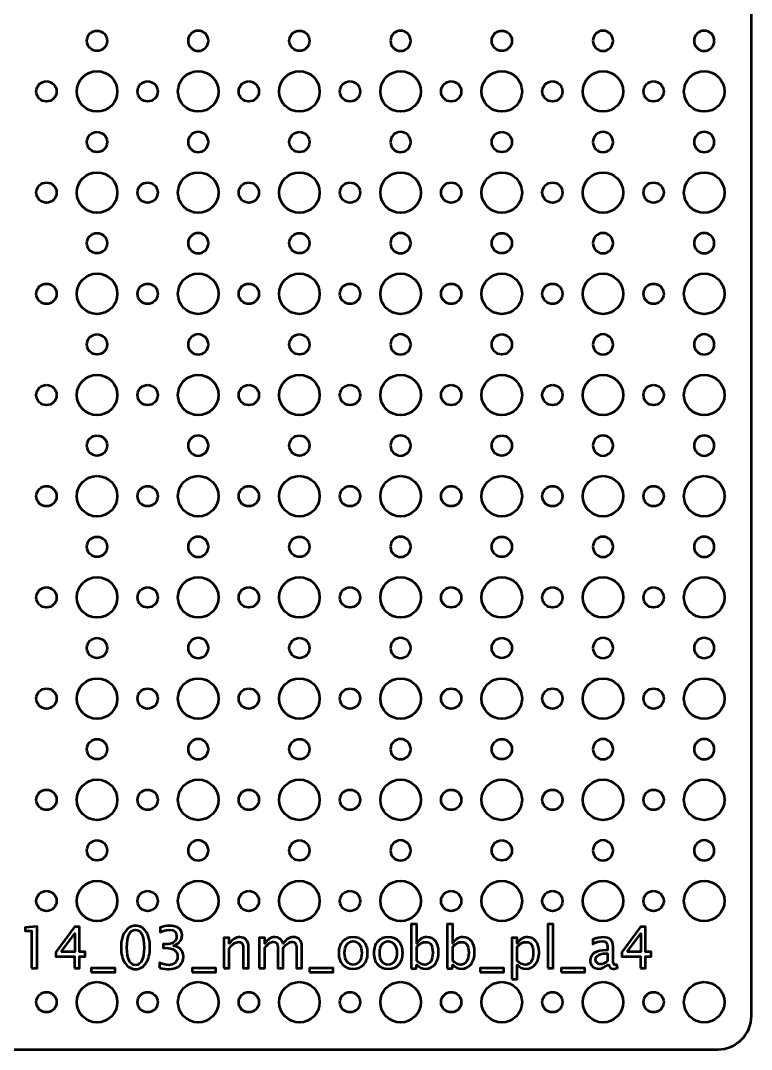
# Model space of a CAD drawing. Header units: centimetres. Extents: x -21.1 to 20.9, y -15.1 to 15.1.
# Drawn here: x 10.12 to 20.95, y -14.95 to 0.3 of the extents above; entities that cross this region are included whole.
import ezdxf

# ---------------------------------------------------------------- set-up
doc = ezdxf.new("R2010")
doc.units = ezdxf.units.CM
doc.header["$MEASUREMENT"] = 0
doc.layers.add('Layer 1', color=7, linetype='Continuous')

msp = doc.modelspace()

# ---------------------------------------------------------------- linework, layer by layer
at = {"layer": 'Layer 1', "lineweight": 53}
for centre, major_axis in [((11.25, 0), (0, 0.15)), ((14.25, 0), (0, 0.15)), ((17.25, 0), (0, 0.15)), ((11.25001, -0.75001), (0, 0.30001)), ((12.75001, -0.75001), (0, 0.30001)), ((14.25001, -0.75001), (0, 0.30001)), ((15.75001, -0.75001), (0, 0.30001)), ((17.25001, -0.75001), (0, 0.30001)), ((18.75001, -0.75001), (0, 0.30001)), ((20.25001, -0.75001), (0, 0.30001)), ((10.5, -0.75), (0, 0.15)), ((12, -0.75), (0, 0.15)), ((13.5, -0.75), (0, 0.15)), ((15, -0.75), (0, 0.15)), ((16.5, -0.75), (0, 0.15)), ((18, -0.75), (0, 0.15)), ((19.5, -0.75), (0, 0.15)), ((11.25, -1.5), (0, 0.15)), ((14.25, -1.5), (0, 0.15)), ((17.25, -1.5), (0, 0.15)), ((11.25001, -2.25001), (0, 0.30001)), ((12.75001, -2.25001), (0, 0.30001)), ((14.25001, -2.25001), (0, 0.30001)), ((15.75001, -2.25001), (0, 0.30001)), ((17.25001, -2.25001), (0, 0.30001)), ((18.75001, -2.25001), (0, 0.30001)), ((20.25001, -2.25001), (0, 0.30001)), ((10.5, -2.25), (0, 0.15)), ((12, -2.25), (0, 0.15)), ((13.5, -2.25), (0, 0.15)), ((15, -2.25), (0, 0.15)), ((16.5, -2.25), (0, 0.15)), ((18, -2.25), (0, 0.15)), ((19.5, -2.25), (0, 0.15)), ((11.25, -3), (0, 0.15)), ((14.25, -3), (0, 0.15)), ((17.25, -3), (0, 0.15)), ((11.25001, -3.75001), (0, 0.30001)), ((12.75001, -3.75001), (0, 0.30001)), ((14.25001, -3.75001), (0, 0.30001)), ((15.75001, -3.75001), (0, 0.30001)), ((17.25001, -3.75001), (0, 0.30001)), ((18.75001, -3.75001), (0, 0.30001)), ((20.25001, -3.75001), (0, 0.30001)), ((10.5, -3.75), (0, 0.15)), ((12, -3.75), (0, 0.15)), ((13.5, -3.75), (0, 0.15)), ((15, -3.75), (0, 0.15)), ((16.5, -3.75), (0, 0.15)), ((18, -3.75), (0, 0.15)), ((19.5, -3.75), (0, 0.15)), ((11.25, -4.5), (0, 0.15)), ((14.25, -4.5), (0, 0.15)), ((17.25, -4.5), (0, 0.15)), ((11.25001, -5.25001), (0, 0.30001)), ((12.75001, -5.25001), (0, 0.30001)), ((14.25001, -5.25001), (0, 0.30001)), ((15.75001, -5.25001), (0, 0.30001)), ((17.25001, -5.25001), (0, 0.30001)), ((18.75001, -5.25001), (0, 0.30001)), ((20.25001, -5.25001), (0, 0.30001)), ((10.5, -5.25), (0, 0.15)), ((12, -5.25), (0, 0.15)), ((13.5, -5.25), (0, 0.15)), ((15, -5.25), (0, 0.15)), ((16.5, -5.25), (0, 0.15)), ((18, -5.25), (0, 0.15)), ((19.5, -5.25), (0, 0.15)), ((11.25, -6), (0, 0.15)), ((14.25, -6), (0, 0.15)), ((17.25, -6), (0, 0.15)), ((11.25001, -6.75001), (0, 0.30001)), ((12.75001, -6.75001), (0, 0.30001)), ((14.25001, -6.75001), (0, 0.30001)), ((15.75001, -6.75001), (0, 0.30001)), ((17.25001, -6.75001), (0, 0.30001)), ((18.75001, -6.75001), (0, 0.30001)), ((20.25001, -6.75001), (0, 0.30001)), ((10.5, -6.75), (0, 0.15)), ((12, -6.75), (0, 0.15)), ((13.5, -6.75), (0, 0.15)), ((15, -6.75), (0, 0.15)), ((16.5, -6.75), (0, 0.15)), ((18, -6.75), (0, 0.15)), ((19.5, -6.75), (0, 0.15)), ((11.25, -7.5), (0, 0.15)), ((14.25, -7.5), (0, 0.15)), ((17.25, -7.5), (0, 0.15)), ((11.25001, -8.25001), (0, 0.30001)), ((12.75001, -8.25001), (0, 0.30001)), ((14.25001, -8.25001), (0, 0.30001)), ((15.75001, -8.25001), (0, 0.30001)), ((17.25001, -8.25001), (0, 0.30001)), ((18.75001, -8.25001), (0, 0.30001)), ((20.25001, -8.25001), (0, 0.30001)), ((10.5, -8.25), (0, 0.15)), ((12, -8.25), (0, 0.15)), ((13.5, -8.25), (0, 0.15)), ((15, -8.25), (0, 0.15)), ((16.5, -8.25), (0, 0.15)), ((18, -8.25), (0, 0.15)), ((19.5, -8.25), (0, 0.15)), ((11.25, -9), (0, 0.15)), ((14.25, -9), (0, 0.15)), ((17.25, -9), (0, 0.15)), ((11.25001, -9.75001), (0, 0.30001)), ((12.75001, -9.75001), (0, 0.30001)), ((14.25001, -9.75001), (0, 0.30001)), ((15.75001, -9.75001), (0, 0.30001)), ((17.25001, -9.75001), (0, 0.30001)), ((18.75001, -9.75001), (0, 0.30001)), ((20.25001, -9.75001), (0, 0.30001)), ((10.5, -9.75), (0, 0.15)), ((12, -9.75), (0, 0.15)), ((13.5, -9.75), (0, 0.15)), ((15, -9.75), (0, 0.15)), ((16.5, -9.75), (0, 0.15)), ((18, -9.75), (0, 0.15)), ((19.5, -9.75), (0, 0.15)), ((11.25, -10.5), (0, 0.15)), ((14.25, -10.5), (0, 0.15)), ((17.25, -10.5), (0, 0.15)), ((11.25001, -11.25001), (0, 0.30001)), ((12.75001, -11.25001), (0, 0.30001)), ((14.25001, -11.25001), (0, 0.30001)), ((15.75001, -11.25001), (0, 0.30001)), ((17.25001, -11.25001), (0, 0.30001)), ((18.75001, -11.25001), (0, 0.30001)), ((20.25001, -11.25001), (0, 0.30001)), ((10.5, -11.25), (0, 0.15)), ((12, -11.25), (0, 0.15)), ((13.5, -11.25), (0, 0.15)), ((15, -11.25), (0, 0.15)), ((16.5, -11.25), (0, 0.15)), ((18, -11.25), (0, 0.15)), ((19.5, -11.25), (0, 0.15)), ((11.25, -12), (0, 0.15)), ((14.25, -12), (0, 0.15)), ((17.25, -12), (0, 0.15)), ((11.25001, -12.75001), (0, 0.30001)), ((12.75001, -12.75001), (0, 0.30001)), ((14.25001, -12.75001), (0, 0.30001)), ((15.75001, -12.75001), (0, 0.30001)), ((17.25001, -12.75001), (0, 0.30001)), ((18.75001, -12.75001), (0, 0.30001)), ((20.25001, -12.75001), (0, 0.30001)), ((10.5, -12.75), (0, 0.15)), ((12, -12.75), (0, 0.15)), ((13.5, -12.75), (0, 0.15)), ((15, -12.75), (0, 0.15)), ((16.5, -12.75), (0, 0.15)), ((18, -12.75), (0, 0.15)), ((19.5, -12.75), (0, 0.15)), ((11.25001, -14.25001), (0, 0.30001)), ((12.75001, -14.25001), (0, 0.30001)), ((14.25001, -14.25001), (0, 0.30001)), ((15.75001, -14.25001), (0, 0.30001)), ((17.25001, -14.25001), (0, 0.30001)), ((18.75001, -14.25001), (0, 0.30001)), ((20.25001, -14.25001), (0, 0.30001)), ((10.5, -14.25), (0, 0.15)), ((12, -14.25), (0, 0.15)), ((13.5, -14.25), (0, 0.15)), ((15, -14.25), (0, 0.15)), ((16.5, -14.25), (0, 0.15)), ((18, -14.25), (0, 0.15)), ((19.5, -14.25), (0, 0.15))]:
    msp.add_ellipse(centre, major_axis=major_axis, ratio=1, dxfattribs=at)
for points, knots in [([(0.05, -14.45), (0.05, -14.45), (0.05, 14.45), (0.05, 14.45), (0.05, 14.45), (0.05, 14.72614), (0.27386, 14.95), (0.55, 14.95), (0.55, 14.95), (0.55, 14.95), (20.45, 14.95), (20.45, 14.95), (20.45, 14.95), (20.72614, 14.95), (20.95, 14.72614), (20.95, 14.45), (20.95, 14.45), (20.95, 14.45), (20.95, -14.45), (20.95, -14.45), (20.95, -14.45), (20.95, -14.72614), (20.72614, -14.95), (20.45, -14.95), (20.45, -14.95), (20.45, -14.95), (0.55, -14.95), (0.55, -14.95), (0.55, -14.95), (0.27386, -14.95), (0.05, -14.72614), (0.05, -14.45)], [0, 0, 0, 0, 0.11111111, 0.11111111, 0.11111111, 0.11111111, 0.22222222, 0.22222222, 0.22222222, 0.22222222, 0.33333333, 0.33333333, 0.33333333, 0.33333333, 0.44444444, 0.44444444, 0.44444444, 0.44444444, 0.55555556, 0.55555556, 0.55555556, 0.55555556, 0.66666667, 0.66666667, 0.66666667, 0.66666667, 0.77777778, 0.77777778, 0.77777778, 0.77777778, 1, 1, 1, 1]), ([(12.6, 0), (12.6, 0.08284), (12.66716, 0.15), (12.75, 0.15), (12.75, 0.15), (12.83284, 0.15), (12.9, 0.08284), (12.9, 0), (12.9, 0), (12.9, -0.08284), (12.83284, -0.15), (12.75, -0.15), (12.75, -0.15), (12.66716, -0.15), (12.6, -0.08284), (12.6, 0)], [0, 0, 0, 0, 0.2, 0.2, 0.2, 0.2, 0.4, 0.4, 0.4, 0.4, 0.6, 0.6, 0.6, 0.6, 1, 1, 1, 1]), ([(15.6, 0), (15.6, 0.08284), (15.66716, 0.15), (15.75, 0.15), (15.75, 0.15), (15.83284, 0.15), (15.9, 0.08284), (15.9, 0), (15.9, 0), (15.9, -0.08284), (15.83284, -0.15), (15.75, -0.15), (15.75, -0.15), (15.66716, -0.15), (15.6, -0.08284), (15.6, 0)], [0, 0, 0, 0, 0.2, 0.2, 0.2, 0.2, 0.4, 0.4, 0.4, 0.4, 0.6, 0.6, 0.6, 0.6, 1, 1, 1, 1]), ([(18.6, 0), (18.6, 0.08284), (18.66716, 0.15), (18.75, 0.15), (18.75, 0.15), (18.83284, 0.15), (18.9, 0.08284), (18.9, 0), (18.9, 0), (18.9, -0.08284), (18.83284, -0.15), (18.75, -0.15), (18.75, -0.15), (18.66716, -0.15), (18.6, -0.08284), (18.6, 0)], [0, 0, 0, 0, 0.2, 0.2, 0.2, 0.2, 0.4, 0.4, 0.4, 0.4, 0.6, 0.6, 0.6, 0.6, 1, 1, 1, 1]), ([(20.1, 0), (20.1, 0.08284), (20.16716, 0.15), (20.25, 0.15), (20.25, 0.15), (20.33284, 0.15), (20.4, 0.08284), (20.4, 0), (20.4, 0), (20.4, -0.08284), (20.33284, -0.15), (20.25, -0.15), (20.25, -0.15), (20.16716, -0.15), (20.1, -0.08284), (20.1, 0)], [0, 0, 0, 0, 0.2, 0.2, 0.2, 0.2, 0.4, 0.4, 0.4, 0.4, 0.6, 0.6, 0.6, 0.6, 1, 1, 1, 1]), ([(12.6, -1.5), (12.6, -1.41716), (12.66716, -1.35), (12.75, -1.35), (12.75, -1.35), (12.83284, -1.35), (12.9, -1.41716), (12.9, -1.5), (12.9, -1.5), (12.9, -1.58284), (12.83284, -1.65), (12.75, -1.65), (12.75, -1.65), (12.66716, -1.65), (12.6, -1.58284), (12.6, -1.5)], [0, 0, 0, 0, 0.2, 0.2, 0.2, 0.2, 0.4, 0.4, 0.4, 0.4, 0.6, 0.6, 0.6, 0.6, 1, 1, 1, 1]), ([(15.6, -1.5), (15.6, -1.41716), (15.66716, -1.35), (15.75, -1.35), (15.75, -1.35), (15.83284, -1.35), (15.9, -1.41716), (15.9, -1.5), (15.9, -1.5), (15.9, -1.58284), (15.83284, -1.65), (15.75, -1.65), (15.75, -1.65), (15.66716, -1.65), (15.6, -1.58284), (15.6, -1.5)], [0, 0, 0, 0, 0.2, 0.2, 0.2, 0.2, 0.4, 0.4, 0.4, 0.4, 0.6, 0.6, 0.6, 0.6, 1, 1, 1, 1]), ([(18.6, -1.5), (18.6, -1.41716), (18.66716, -1.35), (18.75, -1.35), (18.75, -1.35), (18.83284, -1.35), (18.9, -1.41716), (18.9, -1.5), (18.9, -1.5), (18.9, -1.58284), (18.83284, -1.65), (18.75, -1.65), (18.75, -1.65), (18.66716, -1.65), (18.6, -1.58284), (18.6, -1.5)], [0, 0, 0, 0, 0.2, 0.2, 0.2, 0.2, 0.4, 0.4, 0.4, 0.4, 0.6, 0.6, 0.6, 0.6, 1, 1, 1, 1]), ([(20.1, -1.5), (20.1, -1.41716), (20.16716, -1.35), (20.25, -1.35), (20.25, -1.35), (20.33284, -1.35), (20.4, -1.41716), (20.4, -1.5), (20.4, -1.5), (20.4, -1.58284), (20.33284, -1.65), (20.25, -1.65), (20.25, -1.65), (20.16716, -1.65), (20.1, -1.58284), (20.1, -1.5)], [0, 0, 0, 0, 0.2, 0.2, 0.2, 0.2, 0.4, 0.4, 0.4, 0.4, 0.6, 0.6, 0.6, 0.6, 1, 1, 1, 1]), ([(12.6, -3), (12.6, -2.91716), (12.66716, -2.85), (12.75, -2.85), (12.75, -2.85), (12.83284, -2.85), (12.9, -2.91716), (12.9, -3), (12.9, -3), (12.9, -3.08284), (12.83284, -3.15), (12.75, -3.15), (12.75, -3.15), (12.66716, -3.15), (12.6, -3.08284), (12.6, -3)], [0, 0, 0, 0, 0.2, 0.2, 0.2, 0.2, 0.4, 0.4, 0.4, 0.4, 0.6, 0.6, 0.6, 0.6, 1, 1, 1, 1]), ([(15.6, -3), (15.6, -2.91716), (15.66716, -2.85), (15.75, -2.85), (15.75, -2.85), (15.83284, -2.85), (15.9, -2.91716), (15.9, -3), (15.9, -3), (15.9, -3.08284), (15.83284, -3.15), (15.75, -3.15), (15.75, -3.15), (15.66716, -3.15), (15.6, -3.08284), (15.6, -3)], [0, 0, 0, 0, 0.2, 0.2, 0.2, 0.2, 0.4, 0.4, 0.4, 0.4, 0.6, 0.6, 0.6, 0.6, 1, 1, 1, 1]), ([(18.6, -3), (18.6, -2.91716), (18.66716, -2.85), (18.75, -2.85), (18.75, -2.85), (18.83284, -2.85), (18.9, -2.91716), (18.9, -3), (18.9, -3), (18.9, -3.08284), (18.83284, -3.15), (18.75, -3.15), (18.75, -3.15), (18.66716, -3.15), (18.6, -3.08284), (18.6, -3)], [0, 0, 0, 0, 0.2, 0.2, 0.2, 0.2, 0.4, 0.4, 0.4, 0.4, 0.6, 0.6, 0.6, 0.6, 1, 1, 1, 1]), ([(20.1, -3), (20.1, -2.91716), (20.16716, -2.85), (20.25, -2.85), (20.25, -2.85), (20.33284, -2.85), (20.4, -2.91716), (20.4, -3), (20.4, -3), (20.4, -3.08284), (20.33284, -3.15), (20.25, -3.15), (20.25, -3.15), (20.16716, -3.15), (20.1, -3.08284), (20.1, -3)], [0, 0, 0, 0, 0.2, 0.2, 0.2, 0.2, 0.4, 0.4, 0.4, 0.4, 0.6, 0.6, 0.6, 0.6, 1, 1, 1, 1]), ([(12.6, -4.5), (12.6, -4.41716), (12.66716, -4.35), (12.75, -4.35), (12.75, -4.35), (12.83284, -4.35), (12.9, -4.41716), (12.9, -4.5), (12.9, -4.5), (12.9, -4.58284), (12.83284, -4.65), (12.75, -4.65), (12.75, -4.65), (12.66716, -4.65), (12.6, -4.58284), (12.6, -4.5)], [0, 0, 0, 0, 0.2, 0.2, 0.2, 0.2, 0.4, 0.4, 0.4, 0.4, 0.6, 0.6, 0.6, 0.6, 1, 1, 1, 1]), ([(15.6, -4.5), (15.6, -4.41716), (15.66716, -4.35), (15.75, -4.35), (15.75, -4.35), (15.83284, -4.35), (15.9, -4.41716), (15.9, -4.5), (15.9, -4.5), (15.9, -4.58284), (15.83284, -4.65), (15.75, -4.65), (15.75, -4.65), (15.66716, -4.65), (15.6, -4.58284), (15.6, -4.5)], [0, 0, 0, 0, 0.2, 0.2, 0.2, 0.2, 0.4, 0.4, 0.4, 0.4, 0.6, 0.6, 0.6, 0.6, 1, 1, 1, 1]), ([(18.6, -4.5), (18.6, -4.41716), (18.66716, -4.35), (18.75, -4.35), (18.75, -4.35), (18.83284, -4.35), (18.9, -4.41716), (18.9, -4.5), (18.9, -4.5), (18.9, -4.58284), (18.83284, -4.65), (18.75, -4.65), (18.75, -4.65), (18.66716, -4.65), (18.6, -4.58284), (18.6, -4.5)], [0, 0, 0, 0, 0.2, 0.2, 0.2, 0.2, 0.4, 0.4, 0.4, 0.4, 0.6, 0.6, 0.6, 0.6, 1, 1, 1, 1]), ([(20.1, -4.5), (20.1, -4.41716), (20.16716, -4.35), (20.25, -4.35), (20.25, -4.35), (20.33284, -4.35), (20.4, -4.41716), (20.4, -4.5), (20.4, -4.5), (20.4, -4.58284), (20.33284, -4.65), (20.25, -4.65), (20.25, -4.65), (20.16716, -4.65), (20.1, -4.58284), (20.1, -4.5)], [0, 0, 0, 0, 0.2, 0.2, 0.2, 0.2, 0.4, 0.4, 0.4, 0.4, 0.6, 0.6, 0.6, 0.6, 1, 1, 1, 1]), ([(12.6, -6), (12.6, -5.91716), (12.66716, -5.85), (12.75, -5.85), (12.75, -5.85), (12.83284, -5.85), (12.9, -5.91716), (12.9, -6), (12.9, -6), (12.9, -6.08284), (12.83284, -6.15), (12.75, -6.15), (12.75, -6.15), (12.66716, -6.15), (12.6, -6.08284), (12.6, -6)], [0, 0, 0, 0, 0.2, 0.2, 0.2, 0.2, 0.4, 0.4, 0.4, 0.4, 0.6, 0.6, 0.6, 0.6, 1, 1, 1, 1]), ([(15.6, -6), (15.6, -5.91716), (15.66716, -5.85), (15.75, -5.85), (15.75, -5.85), (15.83284, -5.85), (15.9, -5.91716), (15.9, -6), (15.9, -6), (15.9, -6.08284), (15.83284, -6.15), (15.75, -6.15), (15.75, -6.15), (15.66716, -6.15), (15.6, -6.08284), (15.6, -6)], [0, 0, 0, 0, 0.2, 0.2, 0.2, 0.2, 0.4, 0.4, 0.4, 0.4, 0.6, 0.6, 0.6, 0.6, 1, 1, 1, 1]), ([(18.6, -6), (18.6, -5.91716), (18.66716, -5.85), (18.75, -5.85), (18.75, -5.85), (18.83284, -5.85), (18.9, -5.91716), (18.9, -6), (18.9, -6), (18.9, -6.08284), (18.83284, -6.15), (18.75, -6.15), (18.75, -6.15), (18.66716, -6.15), (18.6, -6.08284), (18.6, -6)], [0, 0, 0, 0, 0.2, 0.2, 0.2, 0.2, 0.4, 0.4, 0.4, 0.4, 0.6, 0.6, 0.6, 0.6, 1, 1, 1, 1]), ([(20.1, -6), (20.1, -5.91716), (20.16716, -5.85), (20.25, -5.85), (20.25, -5.85), (20.33284, -5.85), (20.4, -5.91716), (20.4, -6), (20.4, -6), (20.4, -6.08284), (20.33284, -6.15), (20.25, -6.15), (20.25, -6.15), (20.16716, -6.15), (20.1, -6.08284), (20.1, -6)], [0, 0, 0, 0, 0.2, 0.2, 0.2, 0.2, 0.4, 0.4, 0.4, 0.4, 0.6, 0.6, 0.6, 0.6, 1, 1, 1, 1]), ([(12.6, -7.5), (12.6, -7.41716), (12.66716, -7.35), (12.75, -7.35), (12.75, -7.35), (12.83284, -7.35), (12.9, -7.41716), (12.9, -7.5), (12.9, -7.5), (12.9, -7.58284), (12.83284, -7.65), (12.75, -7.65), (12.75, -7.65), (12.66716, -7.65), (12.6, -7.58284), (12.6, -7.5)], [0, 0, 0, 0, 0.2, 0.2, 0.2, 0.2, 0.4, 0.4, 0.4, 0.4, 0.6, 0.6, 0.6, 0.6, 1, 1, 1, 1]), ([(15.6, -7.5), (15.6, -7.41716), (15.66716, -7.35), (15.75, -7.35), (15.75, -7.35), (15.83284, -7.35), (15.9, -7.41716), (15.9, -7.5), (15.9, -7.5), (15.9, -7.58284), (15.83284, -7.65), (15.75, -7.65), (15.75, -7.65), (15.66716, -7.65), (15.6, -7.58284), (15.6, -7.5)], [0, 0, 0, 0, 0.2, 0.2, 0.2, 0.2, 0.4, 0.4, 0.4, 0.4, 0.6, 0.6, 0.6, 0.6, 1, 1, 1, 1]), ([(18.6, -7.5), (18.6, -7.41716), (18.66716, -7.35), (18.75, -7.35), (18.75, -7.35), (18.83284, -7.35), (18.9, -7.41716), (18.9, -7.5), (18.9, -7.5), (18.9, -7.58284), (18.83284, -7.65), (18.75, -7.65), (18.75, -7.65), (18.66716, -7.65), (18.6, -7.58284), (18.6, -7.5)], [0, 0, 0, 0, 0.2, 0.2, 0.2, 0.2, 0.4, 0.4, 0.4, 0.4, 0.6, 0.6, 0.6, 0.6, 1, 1, 1, 1]), ([(20.1, -7.5), (20.1, -7.41716), (20.16716, -7.35), (20.25, -7.35), (20.25, -7.35), (20.33284, -7.35), (20.4, -7.41716), (20.4, -7.5), (20.4, -7.5), (20.4, -7.58284), (20.33284, -7.65), (20.25, -7.65), (20.25, -7.65), (20.16716, -7.65), (20.1, -7.58284), (20.1, -7.5)], [0, 0, 0, 0, 0.2, 0.2, 0.2, 0.2, 0.4, 0.4, 0.4, 0.4, 0.6, 0.6, 0.6, 0.6, 1, 1, 1, 1]), ([(12.6, -9), (12.6, -8.91716), (12.66716, -8.85), (12.75, -8.85), (12.75, -8.85), (12.83284, -8.85), (12.9, -8.91716), (12.9, -9), (12.9, -9), (12.9, -9.08284), (12.83284, -9.15), (12.75, -9.15), (12.75, -9.15), (12.66716, -9.15), (12.6, -9.08284), (12.6, -9)], [0, 0, 0, 0, 0.2, 0.2, 0.2, 0.2, 0.4, 0.4, 0.4, 0.4, 0.6, 0.6, 0.6, 0.6, 1, 1, 1, 1]), ([(15.6, -9), (15.6, -8.91716), (15.66716, -8.85), (15.75, -8.85), (15.75, -8.85), (15.83284, -8.85), (15.9, -8.91716), (15.9, -9), (15.9, -9), (15.9, -9.08284), (15.83284, -9.15), (15.75, -9.15), (15.75, -9.15), (15.66716, -9.15), (15.6, -9.08284), (15.6, -9)], [0, 0, 0, 0, 0.2, 0.2, 0.2, 0.2, 0.4, 0.4, 0.4, 0.4, 0.6, 0.6, 0.6, 0.6, 1, 1, 1, 1]), ([(18.6, -9), (18.6, -8.91716), (18.66716, -8.85), (18.75, -8.85), (18.75, -8.85), (18.83284, -8.85), (18.9, -8.91716), (18.9, -9), (18.9, -9), (18.9, -9.08284), (18.83284, -9.15), (18.75, -9.15), (18.75, -9.15), (18.66716, -9.15), (18.6, -9.08284), (18.6, -9)], [0, 0, 0, 0, 0.2, 0.2, 0.2, 0.2, 0.4, 0.4, 0.4, 0.4, 0.6, 0.6, 0.6, 0.6, 1, 1, 1, 1]), ([(20.1, -9), (20.1, -8.91716), (20.16716, -8.85), (20.25, -8.85), (20.25, -8.85), (20.33284, -8.85), (20.4, -8.91716), (20.4, -9), (20.4, -9), (20.4, -9.08284), (20.33284, -9.15), (20.25, -9.15), (20.25, -9.15), (20.16716, -9.15), (20.1, -9.08284), (20.1, -9)], [0, 0, 0, 0, 0.2, 0.2, 0.2, 0.2, 0.4, 0.4, 0.4, 0.4, 0.6, 0.6, 0.6, 0.6, 1, 1, 1, 1]), ([(12.6, -10.5), (12.6, -10.41716), (12.66716, -10.35), (12.75, -10.35), (12.75, -10.35), (12.83284, -10.35), (12.9, -10.41716), (12.9, -10.5), (12.9, -10.5), (12.9, -10.58284), (12.83284, -10.65), (12.75, -10.65), (12.75, -10.65), (12.66716, -10.65), (12.6, -10.58284), (12.6, -10.5)], [0, 0, 0, 0, 0.2, 0.2, 0.2, 0.2, 0.4, 0.4, 0.4, 0.4, 0.6, 0.6, 0.6, 0.6, 1, 1, 1, 1]), ([(15.6, -10.5), (15.6, -10.41716), (15.66716, -10.35), (15.75, -10.35), (15.75, -10.35), (15.83284, -10.35), (15.9, -10.41716), (15.9, -10.5), (15.9, -10.5), (15.9, -10.58284), (15.83284, -10.65), (15.75, -10.65), (15.75, -10.65), (15.66716, -10.65), (15.6, -10.58284), (15.6, -10.5)], [0, 0, 0, 0, 0.2, 0.2, 0.2, 0.2, 0.4, 0.4, 0.4, 0.4, 0.6, 0.6, 0.6, 0.6, 1, 1, 1, 1]), ([(18.6, -10.5), (18.6, -10.41716), (18.66716, -10.35), (18.75, -10.35), (18.75, -10.35), (18.83284, -10.35), (18.9, -10.41716), (18.9, -10.5), (18.9, -10.5), (18.9, -10.58284), (18.83284, -10.65), (18.75, -10.65), (18.75, -10.65), (18.66716, -10.65), (18.6, -10.58284), (18.6, -10.5)], [0, 0, 0, 0, 0.2, 0.2, 0.2, 0.2, 0.4, 0.4, 0.4, 0.4, 0.6, 0.6, 0.6, 0.6, 1, 1, 1, 1]), ([(20.1, -10.5), (20.1, -10.41716), (20.16716, -10.35), (20.25, -10.35), (20.25, -10.35), (20.33284, -10.35), (20.4, -10.41716), (20.4, -10.5), (20.4, -10.5), (20.4, -10.58284), (20.33284, -10.65), (20.25, -10.65), (20.25, -10.65), (20.16716, -10.65), (20.1, -10.58284), (20.1, -10.5)], [0, 0, 0, 0, 0.2, 0.2, 0.2, 0.2, 0.4, 0.4, 0.4, 0.4, 0.6, 0.6, 0.6, 0.6, 1, 1, 1, 1]), ([(12.6, -12), (12.6, -11.91716), (12.66716, -11.85), (12.75, -11.85), (12.75, -11.85), (12.83284, -11.85), (12.9, -11.91716), (12.9, -12), (12.9, -12), (12.9, -12.08284), (12.83284, -12.15), (12.75, -12.15), (12.75, -12.15), (12.66716, -12.15), (12.6, -12.08284), (12.6, -12)], [0, 0, 0, 0, 0.2, 0.2, 0.2, 0.2, 0.4, 0.4, 0.4, 0.4, 0.6, 0.6, 0.6, 0.6, 1, 1, 1, 1]), ([(15.6, -12), (15.6, -11.91716), (15.66716, -11.85), (15.75, -11.85), (15.75, -11.85), (15.83284, -11.85), (15.9, -11.91716), (15.9, -12), (15.9, -12), (15.9, -12.08284), (15.83284, -12.15), (15.75, -12.15), (15.75, -12.15), (15.66716, -12.15), (15.6, -12.08284), (15.6, -12)], [0, 0, 0, 0, 0.2, 0.2, 0.2, 0.2, 0.4, 0.4, 0.4, 0.4, 0.6, 0.6, 0.6, 0.6, 1, 1, 1, 1]), ([(18.6, -12), (18.6, -11.91716), (18.66716, -11.85), (18.75, -11.85), (18.75, -11.85), (18.83284, -11.85), (18.9, -11.91716), (18.9, -12), (18.9, -12), (18.9, -12.08284), (18.83284, -12.15), (18.75, -12.15), (18.75, -12.15), (18.66716, -12.15), (18.6, -12.08284), (18.6, -12)], [0, 0, 0, 0, 0.2, 0.2, 0.2, 0.2, 0.4, 0.4, 0.4, 0.4, 0.6, 0.6, 0.6, 0.6, 1, 1, 1, 1]), ([(20.1, -12), (20.1, -11.91716), (20.16716, -11.85), (20.25, -11.85), (20.25, -11.85), (20.33284, -11.85), (20.4, -11.91716), (20.4, -12), (20.4, -12), (20.4, -12.08284), (20.33284, -12.15), (20.25, -12.15), (20.25, -12.15), (20.16716, -12.15), (20.1, -12.08284), (20.1, -12)], [0, 0, 0, 0, 0.2, 0.2, 0.2, 0.2, 0.4, 0.4, 0.4, 0.4, 0.6, 0.6, 0.6, 0.6, 1, 1, 1, 1])]:
    msp.add_open_spline(points, degree=3, knots=knots, dxfattribs=at)
at = {"layer": 'Layer 1', "color": 5, "lineweight": 53}
for points, knots in [([(15.90829, -13.74976), (15.90829, -13.74976), (15.90829, -13.09191), (15.90829, -13.09191), (15.90829, -13.09191), (15.90829, -13.09191), (15.98957, -13.09191), (15.98957, -13.09191), (15.98957, -13.09191), (15.98957, -13.09191), (15.98957, -13.38076), (15.98957, -13.38076), (15.98957, -13.38076), (16.02287, -13.31796), (16.07296, -13.28664), (16.13971, -13.28664), (16.13971, -13.28664), (16.19375, -13.28664), (16.23623, -13.30625), (16.26727, -13.34562), (16.26727, -13.34562), (16.29832, -13.38499), (16.31384, -13.43875), (16.31384, -13.50691), (16.31384, -13.50691), (16.31384, -13.58113), (16.2962, -13.64111), (16.26106, -13.68654), (16.26106, -13.68654), (16.22593, -13.73212), (16.17964, -13.75484), (16.12235, -13.75484), (16.12235, -13.75484), (16.06915, -13.75484), (16.02485, -13.73452), (15.98957, -13.69374), (15.98957, -13.69374), (15.98957, -13.69374), (15.97969, -13.74976), (15.97969, -13.74976), (15.97969, -13.74976), (15.97969, -13.74976), (15.90829, -13.74976), (15.90829, -13.74976)], [0, 0, 0, 0, 0.08333333, 0.08333333, 0.08333333, 0.08333333, 0.16666667, 0.16666667, 0.16666667, 0.16666667, 0.25, 0.25, 0.25, 0.25, 0.33333333, 0.33333333, 0.33333333, 0.33333333, 0.41666667, 0.41666667, 0.41666667, 0.41666667, 0.5, 0.5, 0.5, 0.5, 0.58333333, 0.58333333, 0.58333333, 0.58333333, 0.66666667, 0.66666667, 0.66666667, 0.66666667, 0.75, 0.75, 0.75, 0.75, 0.83333333, 0.83333333, 0.83333333, 0.83333333, 1, 1, 1, 1]), ([(16.44113, -13.74976), (16.44113, -13.74976), (16.44113, -13.09191), (16.44113, -13.09191), (16.44113, -13.09191), (16.44113, -13.09191), (16.52241, -13.09191), (16.52241, -13.09191), (16.52241, -13.09191), (16.52241, -13.09191), (16.52241, -13.38076), (16.52241, -13.38076), (16.52241, -13.38076), (16.55571, -13.31796), (16.6058, -13.28664), (16.67255, -13.28664), (16.67255, -13.28664), (16.72659, -13.28664), (16.76907, -13.30625), (16.80011, -13.34562), (16.80011, -13.34562), (16.83116, -13.38499), (16.84668, -13.43875), (16.84668, -13.50691), (16.84668, -13.50691), (16.84668, -13.58113), (16.82904, -13.64111), (16.7939, -13.68654), (16.7939, -13.68654), (16.75877, -13.73212), (16.71248, -13.75484), (16.65519, -13.75484), (16.65519, -13.75484), (16.60199, -13.75484), (16.55769, -13.73452), (16.52241, -13.69374), (16.52241, -13.69374), (16.52241, -13.69374), (16.51253, -13.74976), (16.51253, -13.74976), (16.51253, -13.74976), (16.51253, -13.74976), (16.44113, -13.74976), (16.44113, -13.74976)], [0, 0, 0, 0, 0.08333333, 0.08333333, 0.08333333, 0.08333333, 0.16666667, 0.16666667, 0.16666667, 0.16666667, 0.25, 0.25, 0.25, 0.25, 0.33333333, 0.33333333, 0.33333333, 0.33333333, 0.41666667, 0.41666667, 0.41666667, 0.41666667, 0.5, 0.5, 0.5, 0.5, 0.58333333, 0.58333333, 0.58333333, 0.58333333, 0.66666667, 0.66666667, 0.66666667, 0.66666667, 0.75, 0.75, 0.75, 0.75, 0.83333333, 0.83333333, 0.83333333, 0.83333333, 1, 1, 1, 1]), ([(17.93013, -13.74468), (17.93013, -13.74468), (17.93013, -13.09191), (17.93013, -13.09191), (17.93013, -13.09191), (17.93013, -13.09191), (18.01141, -13.09191), (18.01141, -13.09191), (18.01141, -13.09191), (18.01141, -13.09191), (18.01141, -13.74468), (18.01141, -13.74468), (18.01141, -13.74468), (18.01141, -13.74468), (17.93013, -13.74468), (17.93013, -13.74468)], [0, 0, 0, 0, 0.2, 0.2, 0.2, 0.2, 0.4, 0.4, 0.4, 0.4, 0.6, 0.6, 0.6, 0.6, 1, 1, 1, 1]), ([(10.28106, -13.74468), (10.28106, -13.74468), (10.28106, -13.1935), (10.28106, -13.1935), (10.28106, -13.1935), (10.28106, -13.1935), (10.1837, -13.1935), (10.1837, -13.1935), (10.1837, -13.1935), (10.1837, -13.1935), (10.1837, -13.1427), (10.1837, -13.1427), (10.1837, -13.1427), (10.1837, -13.1427), (10.36234, -13.12746), (10.36234, -13.12746), (10.36234, -13.12746), (10.36234, -13.12746), (10.36234, -13.74468), (10.36234, -13.74468), (10.36234, -13.74468), (10.36234, -13.74468), (10.28106, -13.74468), (10.28106, -13.74468)], [0, 0, 0, 0, 0.14285714, 0.14285714, 0.14285714, 0.14285714, 0.28571429, 0.28571429, 0.28571429, 0.28571429, 0.42857143, 0.42857143, 0.42857143, 0.42857143, 0.57142857, 0.57142857, 0.57142857, 0.57142857, 0.71428571, 0.71428571, 0.71428571, 0.71428571, 1, 1, 1, 1]), ([(10.9138, -13.74468), (10.9138, -13.74468), (10.9138, -13.57111), (10.9138, -13.57111), (10.9138, -13.57111), (10.9138, -13.57111), (10.63779, -13.57111), (10.63779, -13.57111), (10.63779, -13.57111), (10.63779, -13.57111), (10.63779, -13.50931), (10.63779, -13.50931), (10.63779, -13.50931), (10.63779, -13.50931), (10.9138, -13.13254), (10.9138, -13.13254), (10.9138, -13.13254), (10.9138, -13.13254), (10.99, -13.13254), (10.99, -13.13254), (10.99, -13.13254), (10.99, -13.13254), (10.99, -13.50423), (10.99, -13.50423), (10.99, -13.50423), (10.99, -13.50423), (11.07213, -13.50423), (11.07213, -13.50423), (11.07213, -13.50423), (11.07213, -13.50423), (11.07213, -13.57111), (11.07213, -13.57111), (11.07213, -13.57111), (11.07213, -13.57111), (10.99, -13.57111), (10.99, -13.57111), (10.99, -13.57111), (10.99, -13.57111), (10.99, -13.74468), (10.99, -13.74468), (10.99, -13.74468), (10.99, -13.74468), (10.9138, -13.74468), (10.9138, -13.74468)], [0, 0, 0, 0, 0.08333333, 0.08333333, 0.08333333, 0.08333333, 0.16666667, 0.16666667, 0.16666667, 0.16666667, 0.25, 0.25, 0.25, 0.25, 0.33333333, 0.33333333, 0.33333333, 0.33333333, 0.41666667, 0.41666667, 0.41666667, 0.41666667, 0.5, 0.5, 0.5, 0.5, 0.58333333, 0.58333333, 0.58333333, 0.58333333, 0.66666667, 0.66666667, 0.66666667, 0.66666667, 0.75, 0.75, 0.75, 0.75, 0.83333333, 0.83333333, 0.83333333, 0.83333333, 1, 1, 1, 1]), ([(10.71808, -13.50423), (10.71808, -13.50423), (10.91888, -13.50423), (10.91888, -13.50423), (10.91888, -13.50423), (10.91888, -13.50423), (10.91888, -13.23302), (10.91888, -13.23302), (10.91888, -13.23302), (10.91888, -13.23302), (10.71808, -13.50423), (10.71808, -13.50423)], [0, 0, 0, 0, 0.25, 0.25, 0.25, 0.25, 0.5, 0.5, 0.5, 0.5, 1, 1, 1, 1]), ([(11.82086, -13.75992), (11.75666, -13.75992), (11.70487, -13.73043), (11.66564, -13.67159), (11.66564, -13.67159), (11.62627, -13.61274), (11.60666, -13.53513), (11.60666, -13.43861), (11.60666, -13.43861), (11.60666, -13.34209), (11.62627, -13.26448), (11.66564, -13.20564), (11.66564, -13.20564), (11.70487, -13.1468), (11.75666, -13.1173), (11.82086, -13.1173), (11.82086, -13.1173), (11.88535, -13.1173), (11.93714, -13.14666), (11.97637, -13.20536), (11.97637, -13.20536), (12.01546, -13.26406), (12.03507, -13.34181), (12.03507, -13.43861), (12.03507, -13.43861), (12.03507, -13.53513), (12.01546, -13.61274), (11.97637, -13.67159), (11.97637, -13.67159), (11.93714, -13.73043), (11.88535, -13.75992), (11.82086, -13.75992)], [0, 0, 0, 0, 0.11111111, 0.11111111, 0.11111111, 0.11111111, 0.22222222, 0.22222222, 0.22222222, 0.22222222, 0.33333333, 0.33333333, 0.33333333, 0.33333333, 0.44444444, 0.44444444, 0.44444444, 0.44444444, 0.55555556, 0.55555556, 0.55555556, 0.55555556, 0.66666667, 0.66666667, 0.66666667, 0.66666667, 0.77777778, 0.77777778, 0.77777778, 0.77777778, 1, 1, 1, 1]), ([(11.82072, -13.69896), (11.90553, -13.69896), (11.94786, -13.61218), (11.94786, -13.43861), (11.94786, -13.43861), (11.94786, -13.26505), (11.90553, -13.17826), (11.82072, -13.17826), (11.82072, -13.17826), (11.7362, -13.17826), (11.69387, -13.26505), (11.69387, -13.43861), (11.69387, -13.43861), (11.69387, -13.61218), (11.7362, -13.69896), (11.82072, -13.69896)], [0, 0, 0, 0, 0.2, 0.2, 0.2, 0.2, 0.4, 0.4, 0.4, 0.4, 0.6, 0.6, 0.6, 0.6, 1, 1, 1, 1]), ([(12.17506, -13.74045), (12.17506, -13.74045), (12.17506, -13.66425), (12.17506, -13.66425), (12.17506, -13.66425), (12.2332, -13.68739), (12.27878, -13.69896), (12.31222, -13.69896), (12.31222, -13.69896), (12.35159, -13.69896), (12.38334, -13.68767), (12.40775, -13.66495), (12.40775, -13.66495), (12.43216, -13.64223), (12.4443, -13.6126), (12.4443, -13.57619), (12.4443, -13.57619), (12.4443, -13.48984), (12.38418, -13.44666), (12.26396, -13.44666), (12.26396, -13.44666), (12.26396, -13.44666), (12.23179, -13.44666), (12.23179, -13.44666), (12.23179, -13.44666), (12.23179, -13.44666), (12.23179, -13.39205), (12.23179, -13.39205), (12.23179, -13.39205), (12.23179, -13.39205), (12.26029, -13.39162), (12.26029, -13.39162), (12.26029, -13.39162), (12.37332, -13.39162), (12.4299, -13.35183), (12.4299, -13.2721), (12.4299, -13.2721), (12.4299, -13.20959), (12.39237, -13.17826), (12.31744, -13.17826), (12.31744, -13.17826), (12.27722, -13.17826), (12.23263, -13.18984), (12.18353, -13.21298), (12.18353, -13.21298), (12.18353, -13.21298), (12.18353, -13.14186), (12.18353, -13.14186), (12.18353, -13.14186), (12.23164, -13.12549), (12.27807, -13.1173), (12.32266, -13.1173), (12.32266, -13.1173), (12.38334, -13.1173), (12.43005, -13.12944), (12.4625, -13.15371), (12.4625, -13.15371), (12.49496, -13.17784), (12.51118, -13.21298), (12.51118, -13.25898), (12.51118, -13.25898), (12.51118, -13.3308), (12.46871, -13.38203), (12.38362, -13.41251), (12.38362, -13.41251), (12.48226, -13.43551), (12.5315, -13.48955), (12.5315, -13.57492), (12.5315, -13.57492), (12.5315, -13.6325), (12.51245, -13.67779), (12.47449, -13.71067), (12.47449, -13.71067), (12.43654, -13.74355), (12.38433, -13.75992), (12.318, -13.75992), (12.318, -13.75992), (12.28019, -13.75992), (12.23263, -13.75343), (12.17506, -13.74045)], [0, 0, 0, 0, 0.04761905, 0.04761905, 0.04761905, 0.04761905, 0.0952381, 0.0952381, 0.0952381, 0.0952381, 0.14285714, 0.14285714, 0.14285714, 0.14285714, 0.19047619, 0.19047619, 0.19047619, 0.19047619, 0.23809524, 0.23809524, 0.23809524, 0.23809524, 0.28571429, 0.28571429, 0.28571429, 0.28571429, 0.33333333, 0.33333333, 0.33333333, 0.33333333, 0.38095238, 0.38095238, 0.38095238, 0.38095238, 0.42857143, 0.42857143, 0.42857143, 0.42857143, 0.47619048, 0.47619048, 0.47619048, 0.47619048, 0.52380952, 0.52380952, 0.52380952, 0.52380952, 0.57142857, 0.57142857, 0.57142857, 0.57142857, 0.61904762, 0.61904762, 0.61904762, 0.61904762, 0.66666667, 0.66666667, 0.66666667, 0.66666667, 0.71428571, 0.71428571, 0.71428571, 0.71428571, 0.76190476, 0.76190476, 0.76190476, 0.76190476, 0.80952381, 0.80952381, 0.80952381, 0.80952381, 0.85714286, 0.85714286, 0.85714286, 0.85714286, 0.9047619, 0.9047619, 0.9047619, 0.9047619, 1, 1, 1, 1]), ([(19.30356, -13.74468), (19.30356, -13.74468), (19.30356, -13.57111), (19.30356, -13.57111), (19.30356, -13.57111), (19.30356, -13.57111), (19.02755, -13.57111), (19.02755, -13.57111), (19.02755, -13.57111), (19.02755, -13.57111), (19.02755, -13.50931), (19.02755, -13.50931), (19.02755, -13.50931), (19.02755, -13.50931), (19.30356, -13.13254), (19.30356, -13.13254), (19.30356, -13.13254), (19.30356, -13.13254), (19.37976, -13.13254), (19.37976, -13.13254), (19.37976, -13.13254), (19.37976, -13.13254), (19.37976, -13.50423), (19.37976, -13.50423), (19.37976, -13.50423), (19.37976, -13.50423), (19.46189, -13.50423), (19.46189, -13.50423), (19.46189, -13.50423), (19.46189, -13.50423), (19.46189, -13.57111), (19.46189, -13.57111), (19.46189, -13.57111), (19.46189, -13.57111), (19.37976, -13.57111), (19.37976, -13.57111), (19.37976, -13.57111), (19.37976, -13.57111), (19.37976, -13.74468), (19.37976, -13.74468), (19.37976, -13.74468), (19.37976, -13.74468), (19.30356, -13.74468), (19.30356, -13.74468)], [0, 0, 0, 0, 0.08333333, 0.08333333, 0.08333333, 0.08333333, 0.16666667, 0.16666667, 0.16666667, 0.16666667, 0.25, 0.25, 0.25, 0.25, 0.33333333, 0.33333333, 0.33333333, 0.33333333, 0.41666667, 0.41666667, 0.41666667, 0.41666667, 0.5, 0.5, 0.5, 0.5, 0.58333333, 0.58333333, 0.58333333, 0.58333333, 0.66666667, 0.66666667, 0.66666667, 0.66666667, 0.75, 0.75, 0.75, 0.75, 0.83333333, 0.83333333, 0.83333333, 0.83333333, 1, 1, 1, 1]), ([(19.10784, -13.50423), (19.10784, -13.50423), (19.30864, -13.50423), (19.30864, -13.50423), (19.30864, -13.50423), (19.30864, -13.50423), (19.30864, -13.23302), (19.30864, -13.23302), (19.30864, -13.23302), (19.30864, -13.23302), (19.10784, -13.50423), (19.10784, -13.50423)], [0, 0, 0, 0, 0.25, 0.25, 0.25, 0.25, 0.5, 0.5, 0.5, 0.5, 1, 1, 1, 1]), ([(13.12868, -13.74468), (13.12868, -13.74468), (13.12868, -13.29595), (13.12868, -13.29595), (13.12868, -13.29595), (13.12868, -13.29595), (13.20996, -13.29595), (13.20996, -13.29595), (13.20996, -13.29595), (13.20996, -13.29595), (13.20996, -13.38076), (13.20996, -13.38076), (13.20996, -13.38076), (13.253, -13.31796), (13.30577, -13.28664), (13.36814, -13.28664), (13.36814, -13.28664), (13.40737, -13.28664), (13.43856, -13.29891), (13.46156, -13.32361), (13.46156, -13.32361), (13.48456, -13.34816), (13.49613, -13.38132), (13.49613, -13.42281), (13.49613, -13.42281), (13.49613, -13.42281), (13.49613, -13.74468), (13.49613, -13.74468), (13.49613, -13.74468), (13.49613, -13.74468), (13.41485, -13.74468), (13.41485, -13.74468), (13.41485, -13.74468), (13.41485, -13.74468), (13.41485, -13.44934), (13.41485, -13.44934), (13.41485, -13.44934), (13.41485, -13.41603), (13.40991, -13.39233), (13.40018, -13.37822), (13.40018, -13.37822), (13.3903, -13.36397), (13.37407, -13.35691), (13.35135, -13.35691), (13.35135, -13.35691), (13.3014, -13.35691), (13.25427, -13.38951), (13.20996, -13.4547), (13.20996, -13.4547), (13.20996, -13.4547), (13.20996, -13.74468), (13.20996, -13.74468), (13.20996, -13.74468), (13.20996, -13.74468), (13.12868, -13.74468), (13.12868, -13.74468)], [0, 0, 0, 0, 0.06666667, 0.06666667, 0.06666667, 0.06666667, 0.13333333, 0.13333333, 0.13333333, 0.13333333, 0.2, 0.2, 0.2, 0.2, 0.26666667, 0.26666667, 0.26666667, 0.26666667, 0.33333333, 0.33333333, 0.33333333, 0.33333333, 0.4, 0.4, 0.4, 0.4, 0.46666667, 0.46666667, 0.46666667, 0.46666667, 0.53333333, 0.53333333, 0.53333333, 0.53333333, 0.6, 0.6, 0.6, 0.6, 0.66666667, 0.66666667, 0.66666667, 0.66666667, 0.73333333, 0.73333333, 0.73333333, 0.73333333, 0.8, 0.8, 0.8, 0.8, 0.86666667, 0.86666667, 0.86666667, 0.86666667, 1, 1, 1, 1]), ([(13.65418, -13.74468), (13.65418, -13.74468), (13.65418, -13.29595), (13.65418, -13.29595), (13.65418, -13.29595), (13.65418, -13.29595), (13.73546, -13.29595), (13.73546, -13.29595), (13.73546, -13.29595), (13.73546, -13.29595), (13.73546, -13.38076), (13.73546, -13.38076), (13.73546, -13.38076), (13.77511, -13.31796), (13.82591, -13.28664), (13.88814, -13.28664), (13.88814, -13.28664), (13.94811, -13.28664), (13.98889, -13.31796), (14.01062, -13.38076), (14.01062, -13.38076), (14.04915, -13.3174), (14.09939, -13.28579), (14.16106, -13.28579), (14.16106, -13.28579), (14.20043, -13.28579), (14.23105, -13.29736), (14.25292, -13.32064), (14.25292, -13.32064), (14.27479, -13.34393), (14.2858, -13.37652), (14.2858, -13.41843), (14.2858, -13.41843), (14.2858, -13.41843), (14.2858, -13.74468), (14.2858, -13.74468), (14.2858, -13.74468), (14.2858, -13.74468), (14.20452, -13.74468), (14.20452, -13.74468), (14.20452, -13.74468), (14.20452, -13.74468), (14.20452, -13.43184), (14.20452, -13.43184), (14.20452, -13.43184), (14.20452, -13.38076), (14.1842, -13.35522), (14.14356, -13.35522), (14.14356, -13.35522), (14.10137, -13.35522), (14.05705, -13.38499), (14.01062, -13.44468), (14.01062, -13.44468), (14.01062, -13.44468), (14.01062, -13.74468), (14.01062, -13.74468), (14.01062, -13.74468), (14.01062, -13.74468), (13.92934, -13.74468), (13.92934, -13.74468), (13.92934, -13.74468), (13.92934, -13.74468), (13.92934, -13.43156), (13.92934, -13.43156), (13.92934, -13.43156), (13.92934, -13.38005), (13.90874, -13.35437), (13.8674, -13.35437), (13.8674, -13.35437), (13.82633, -13.35437), (13.78231, -13.38429), (13.73546, -13.44426), (13.73546, -13.44426), (13.73546, -13.44426), (13.73546, -13.74468), (13.73546, -13.74468), (13.73546, -13.74468), (13.73546, -13.74468), (13.65418, -13.74468), (13.65418, -13.74468)], [0, 0, 0, 0, 0.04761905, 0.04761905, 0.04761905, 0.04761905, 0.0952381, 0.0952381, 0.0952381, 0.0952381, 0.14285714, 0.14285714, 0.14285714, 0.14285714, 0.19047619, 0.19047619, 0.19047619, 0.19047619, 0.23809524, 0.23809524, 0.23809524, 0.23809524, 0.28571429, 0.28571429, 0.28571429, 0.28571429, 0.33333333, 0.33333333, 0.33333333, 0.33333333, 0.38095238, 0.38095238, 0.38095238, 0.38095238, 0.42857143, 0.42857143, 0.42857143, 0.42857143, 0.47619048, 0.47619048, 0.47619048, 0.47619048, 0.52380952, 0.52380952, 0.52380952, 0.52380952, 0.57142857, 0.57142857, 0.57142857, 0.57142857, 0.61904762, 0.61904762, 0.61904762, 0.61904762, 0.66666667, 0.66666667, 0.66666667, 0.66666667, 0.71428571, 0.71428571, 0.71428571, 0.71428571, 0.76190476, 0.76190476, 0.76190476, 0.76190476, 0.80952381, 0.80952381, 0.80952381, 0.80952381, 0.85714286, 0.85714286, 0.85714286, 0.85714286, 0.9047619, 0.9047619, 0.9047619, 0.9047619, 1, 1, 1, 1]), ([(15.04666, -13.75484), (14.98077, -13.75484), (14.92856, -13.73381), (14.89017, -13.69176), (14.89017, -13.69176), (14.85165, -13.64971), (14.83246, -13.59256), (14.83246, -13.52046), (14.83246, -13.52046), (14.83246, -13.44849), (14.85165, -13.39148), (14.89017, -13.34957), (14.89017, -13.34957), (14.92856, -13.30766), (14.98077, -13.28664), (15.04666, -13.28664), (15.04666, -13.28664), (15.11256, -13.28664), (15.16477, -13.30766), (15.20316, -13.34957), (15.20316, -13.34957), (15.24168, -13.39148), (15.26087, -13.44849), (15.26087, -13.52046), (15.26087, -13.52046), (15.26087, -13.59256), (15.24168, -13.64971), (15.20316, -13.69176), (15.20316, -13.69176), (15.16477, -13.73381), (15.11256, -13.75484), (15.04666, -13.75484)], [0, 0, 0, 0, 0.11111111, 0.11111111, 0.11111111, 0.11111111, 0.22222222, 0.22222222, 0.22222222, 0.22222222, 0.33333333, 0.33333333, 0.33333333, 0.33333333, 0.44444444, 0.44444444, 0.44444444, 0.44444444, 0.55555556, 0.55555556, 0.55555556, 0.55555556, 0.66666667, 0.66666667, 0.66666667, 0.66666667, 0.77777778, 0.77777778, 0.77777778, 0.77777778, 1, 1, 1, 1]), ([(15.04652, -13.69388), (15.08674, -13.69388), (15.11807, -13.67878), (15.14036, -13.64844), (15.14036, -13.64844), (15.16252, -13.61825), (15.17366, -13.57549), (15.17366, -13.52046), (15.17366, -13.52046), (15.17366, -13.46556), (15.16252, -13.42295), (15.14036, -13.39275), (15.14036, -13.39275), (15.11807, -13.3627), (15.08674, -13.3476), (15.04652, -13.3476), (15.04652, -13.3476), (15.00617, -13.3476), (14.97484, -13.3627), (14.95283, -13.39275), (14.95283, -13.39275), (14.93067, -13.42295), (14.91967, -13.46556), (14.91967, -13.52046), (14.91967, -13.52046), (14.91967, -13.57549), (14.93067, -13.61825), (14.95283, -13.64844), (14.95283, -13.64844), (14.97484, -13.67878), (15.00617, -13.69388), (15.04652, -13.69388)], [0, 0, 0, 0, 0.11111111, 0.11111111, 0.11111111, 0.11111111, 0.22222222, 0.22222222, 0.22222222, 0.22222222, 0.33333333, 0.33333333, 0.33333333, 0.33333333, 0.44444444, 0.44444444, 0.44444444, 0.44444444, 0.55555556, 0.55555556, 0.55555556, 0.55555556, 0.66666667, 0.66666667, 0.66666667, 0.66666667, 0.77777778, 0.77777778, 0.77777778, 0.77777778, 1, 1, 1, 1]), ([(15.5668, -13.75484), (15.50091, -13.75484), (15.4487, -13.73381), (15.41031, -13.69176), (15.41031, -13.69176), (15.37179, -13.64971), (15.3526, -13.59256), (15.3526, -13.52046), (15.3526, -13.52046), (15.3526, -13.44849), (15.37179, -13.39148), (15.41031, -13.34957), (15.41031, -13.34957), (15.4487, -13.30766), (15.50091, -13.28664), (15.5668, -13.28664), (15.5668, -13.28664), (15.6327, -13.28664), (15.68491, -13.30766), (15.7233, -13.34957), (15.7233, -13.34957), (15.76182, -13.39148), (15.78101, -13.44849), (15.78101, -13.52046), (15.78101, -13.52046), (15.78101, -13.59256), (15.76182, -13.64971), (15.7233, -13.69176), (15.7233, -13.69176), (15.68491, -13.73381), (15.6327, -13.75484), (15.5668, -13.75484)], [0, 0, 0, 0, 0.11111111, 0.11111111, 0.11111111, 0.11111111, 0.22222222, 0.22222222, 0.22222222, 0.22222222, 0.33333333, 0.33333333, 0.33333333, 0.33333333, 0.44444444, 0.44444444, 0.44444444, 0.44444444, 0.55555556, 0.55555556, 0.55555556, 0.55555556, 0.66666667, 0.66666667, 0.66666667, 0.66666667, 0.77777778, 0.77777778, 0.77777778, 0.77777778, 1, 1, 1, 1]), ([(15.56666, -13.69388), (15.60688, -13.69388), (15.63821, -13.67878), (15.6605, -13.64844), (15.6605, -13.64844), (15.68266, -13.61825), (15.6938, -13.57549), (15.6938, -13.52046), (15.6938, -13.52046), (15.6938, -13.46556), (15.68266, -13.42295), (15.6605, -13.39275), (15.6605, -13.39275), (15.63821, -13.3627), (15.60688, -13.3476), (15.56666, -13.3476), (15.56666, -13.3476), (15.52631, -13.3476), (15.49498, -13.3627), (15.47297, -13.39275), (15.47297, -13.39275), (15.45081, -13.42295), (15.43981, -13.46556), (15.43981, -13.52046), (15.43981, -13.52046), (15.43981, -13.57549), (15.45081, -13.61825), (15.47297, -13.64844), (15.47297, -13.64844), (15.49498, -13.67878), (15.52631, -13.69388), (15.56666, -13.69388)], [0, 0, 0, 0, 0.11111111, 0.11111111, 0.11111111, 0.11111111, 0.22222222, 0.22222222, 0.22222222, 0.22222222, 0.33333333, 0.33333333, 0.33333333, 0.33333333, 0.44444444, 0.44444444, 0.44444444, 0.44444444, 0.55555556, 0.55555556, 0.55555556, 0.55555556, 0.66666667, 0.66666667, 0.66666667, 0.66666667, 0.77777778, 0.77777778, 0.77777778, 0.77777778, 1, 1, 1, 1]), ([(15.98957, -13.63772), (16.03148, -13.67511), (16.07141, -13.69388), (16.10937, -13.69388), (16.10937, -13.69388), (16.14677, -13.69388), (16.17569, -13.67822), (16.19601, -13.64703), (16.19601, -13.64703), (16.21647, -13.61585), (16.22663, -13.57196), (16.22663, -13.51524), (16.22663, -13.51524), (16.22663, -13.41025), (16.19192, -13.35776), (16.12249, -13.35776), (16.12249, -13.35776), (16.07706, -13.35776), (16.03275, -13.38231), (15.98957, -13.43156), (15.98957, -13.43156), (15.98957, -13.43156), (15.98957, -13.63772), (15.98957, -13.63772)], [0, 0, 0, 0, 0.14285714, 0.14285714, 0.14285714, 0.14285714, 0.28571429, 0.28571429, 0.28571429, 0.28571429, 0.42857143, 0.42857143, 0.42857143, 0.42857143, 0.57142857, 0.57142857, 0.57142857, 0.57142857, 0.71428571, 0.71428571, 0.71428571, 0.71428571, 1, 1, 1, 1]), ([(16.52241, -13.63772), (16.56432, -13.67511), (16.60425, -13.69388), (16.64221, -13.69388), (16.64221, -13.69388), (16.67961, -13.69388), (16.70853, -13.67822), (16.72885, -13.64703), (16.72885, -13.64703), (16.74931, -13.61585), (16.75947, -13.57196), (16.75947, -13.51524), (16.75947, -13.51524), (16.75947, -13.41025), (16.72476, -13.35776), (16.65533, -13.35776), (16.65533, -13.35776), (16.6099, -13.35776), (16.56559, -13.38231), (16.52241, -13.43156), (16.52241, -13.43156), (16.52241, -13.43156), (16.52241, -13.63772), (16.52241, -13.63772)], [0, 0, 0, 0, 0.14285714, 0.14285714, 0.14285714, 0.14285714, 0.28571429, 0.28571429, 0.28571429, 0.28571429, 0.42857143, 0.42857143, 0.42857143, 0.42857143, 0.57142857, 0.57142857, 0.57142857, 0.57142857, 0.71428571, 0.71428571, 0.71428571, 0.71428571, 1, 1, 1, 1]), ([(17.3973, -13.90809), (17.3973, -13.90809), (17.3973, -13.29595), (17.3973, -13.29595), (17.3973, -13.29595), (17.3973, -13.29595), (17.47858, -13.29595), (17.47858, -13.29595), (17.47858, -13.29595), (17.47858, -13.29595), (17.47858, -13.38076), (17.47858, -13.38076), (17.47858, -13.38076), (17.51188, -13.31796), (17.56197, -13.28664), (17.62872, -13.28664), (17.62872, -13.28664), (17.68276, -13.28664), (17.72524, -13.30625), (17.75628, -13.34562), (17.75628, -13.34562), (17.78733, -13.38499), (17.80285, -13.43875), (17.80285, -13.50691), (17.80285, -13.50691), (17.80285, -13.58113), (17.78521, -13.64111), (17.75007, -13.68654), (17.75007, -13.68654), (17.71494, -13.73212), (17.66865, -13.75484), (17.61136, -13.75484), (17.61136, -13.75484), (17.55816, -13.75484), (17.51386, -13.73452), (17.47858, -13.69374), (17.47858, -13.69374), (17.47858, -13.69374), (17.47858, -13.90809), (17.47858, -13.90809), (17.47858, -13.90809), (17.47858, -13.90809), (17.3973, -13.90809), (17.3973, -13.90809)], [0, 0, 0, 0, 0.08333333, 0.08333333, 0.08333333, 0.08333333, 0.16666667, 0.16666667, 0.16666667, 0.16666667, 0.25, 0.25, 0.25, 0.25, 0.33333333, 0.33333333, 0.33333333, 0.33333333, 0.41666667, 0.41666667, 0.41666667, 0.41666667, 0.5, 0.5, 0.5, 0.5, 0.58333333, 0.58333333, 0.58333333, 0.58333333, 0.66666667, 0.66666667, 0.66666667, 0.66666667, 0.75, 0.75, 0.75, 0.75, 0.83333333, 0.83333333, 0.83333333, 0.83333333, 1, 1, 1, 1]), ([(17.47858, -13.63772), (17.52049, -13.67511), (17.56042, -13.69388), (17.59838, -13.69388), (17.59838, -13.69388), (17.63578, -13.69388), (17.6647, -13.67822), (17.68502, -13.64703), (17.68502, -13.64703), (17.70548, -13.61585), (17.71564, -13.57196), (17.71564, -13.51524), (17.71564, -13.51524), (17.71564, -13.41025), (17.68093, -13.35776), (17.6115, -13.35776), (17.6115, -13.35776), (17.56607, -13.35776), (17.52176, -13.38231), (17.47858, -13.43156), (17.47858, -13.43156), (17.47858, -13.43156), (17.47858, -13.63772), (17.47858, -13.63772)], [0, 0, 0, 0, 0.14285714, 0.14285714, 0.14285714, 0.14285714, 0.28571429, 0.28571429, 0.28571429, 0.28571429, 0.42857143, 0.42857143, 0.42857143, 0.42857143, 0.57142857, 0.57142857, 0.57142857, 0.57142857, 0.71428571, 0.71428571, 0.71428571, 0.71428571, 1, 1, 1, 1]), ([(18.82943, -13.68753), (18.7806, -13.7324), (18.73361, -13.75484), (18.68846, -13.75484), (18.68846, -13.75484), (18.65135, -13.75484), (18.62044, -13.74327), (18.59603, -13.71999), (18.59603, -13.71999), (18.57148, -13.6967), (18.5592, -13.66735), (18.5592, -13.63193), (18.5592, -13.63193), (18.5592, -13.58297), (18.57981, -13.54529), (18.62101, -13.51905), (18.62101, -13.51905), (18.66221, -13.4928), (18.72134, -13.47968), (18.79838, -13.47968), (18.79838, -13.47968), (18.79838, -13.47968), (18.81743, -13.47968), (18.81743, -13.47968), (18.81743, -13.47968), (18.81743, -13.47968), (18.81743, -13.42563), (18.81743, -13.42563), (18.81743, -13.42563), (18.81743, -13.37356), (18.79034, -13.3476), (18.73601, -13.3476), (18.73601, -13.3476), (18.69396, -13.3476), (18.64796, -13.36086), (18.59815, -13.38739), (18.59815, -13.38739), (18.59815, -13.38739), (18.59815, -13.3205), (18.59815, -13.3205), (18.59815, -13.3205), (18.6529, -13.29793), (18.70455, -13.28664), (18.75295, -13.28664), (18.75295, -13.28664), (18.80276, -13.28664), (18.83959, -13.29793), (18.86315, -13.32064), (18.86315, -13.32064), (18.88686, -13.34336), (18.89871, -13.37836), (18.89871, -13.42563), (18.89871, -13.42563), (18.89871, -13.42563), (18.89871, -13.62841), (18.89871, -13.62841), (18.89871, -13.62841), (18.89871, -13.67483), (18.91297, -13.69811), (18.94161, -13.69811), (18.94161, -13.69811), (18.94514, -13.69811), (18.95036, -13.69755), (18.95727, -13.69642), (18.95727, -13.69642), (18.95727, -13.69642), (18.96306, -13.74158), (18.96306, -13.74158), (18.96306, -13.74158), (18.94457, -13.75047), (18.92425, -13.75484), (18.90196, -13.75484), (18.90196, -13.75484), (18.864, -13.75484), (18.83987, -13.7324), (18.82943, -13.68753)], [0, 0, 0, 0, 0.05, 0.05, 0.05, 0.05, 0.1, 0.1, 0.1, 0.1, 0.15, 0.15, 0.15, 0.15, 0.2, 0.2, 0.2, 0.2, 0.25, 0.25, 0.25, 0.25, 0.3, 0.3, 0.3, 0.3, 0.35, 0.35, 0.35, 0.35, 0.4, 0.4, 0.4, 0.4, 0.45, 0.45, 0.45, 0.45, 0.5, 0.5, 0.5, 0.5, 0.55, 0.55, 0.55, 0.55, 0.6, 0.6, 0.6, 0.6, 0.65, 0.65, 0.65, 0.65, 0.7, 0.7, 0.7, 0.7, 0.75, 0.75, 0.75, 0.75, 0.8, 0.8, 0.8, 0.8, 0.85, 0.85, 0.85, 0.85, 0.9, 0.9, 0.9, 0.9, 1, 1, 1, 1]), ([(18.81743, -13.64322), (18.81743, -13.64322), (18.81743, -13.52794), (18.81743, -13.52794), (18.81743, -13.52794), (18.81743, -13.52794), (18.79133, -13.52709), (18.79133, -13.52709), (18.79133, -13.52709), (18.74617, -13.52709), (18.70977, -13.53541), (18.68197, -13.55206), (18.68197, -13.55206), (18.65431, -13.56886), (18.64048, -13.59101), (18.64048, -13.61867), (18.64048, -13.61867), (18.64048, -13.638), (18.6474, -13.65437), (18.66108, -13.66778), (18.66108, -13.66778), (18.67491, -13.68118), (18.69171, -13.68795), (18.7116, -13.68795), (18.7116, -13.68795), (18.74547, -13.68795), (18.78075, -13.673), (18.81743, -13.64322)], [0, 0, 0, 0, 0.125, 0.125, 0.125, 0.125, 0.25, 0.25, 0.25, 0.25, 0.375, 0.375, 0.375, 0.375, 0.5, 0.5, 0.5, 0.5, 0.625, 0.625, 0.625, 0.625, 0.75, 0.75, 0.75, 0.75, 1, 1, 1, 1]), ([(11.16555, -13.80564), (11.16555, -13.80564), (11.16555, -13.74468), (11.16555, -13.74468), (11.16555, -13.74468), (11.16555, -13.74468), (11.51776, -13.74468), (11.51776, -13.74468), (11.51776, -13.74468), (11.51776, -13.74468), (11.51776, -13.80564), (11.51776, -13.80564), (11.51776, -13.80564), (11.51776, -13.80564), (11.16555, -13.80564), (11.16555, -13.80564)], [0, 0, 0, 0, 0.2, 0.2, 0.2, 0.2, 0.4, 0.4, 0.4, 0.4, 0.6, 0.6, 0.6, 0.6, 1, 1, 1, 1]), ([(12.65963, -13.80564), (12.65963, -13.80564), (12.65963, -13.74468), (12.65963, -13.74468), (12.65963, -13.74468), (12.65963, -13.74468), (13.01184, -13.74468), (13.01184, -13.74468), (13.01184, -13.74468), (13.01184, -13.74468), (13.01184, -13.80564), (13.01184, -13.80564), (13.01184, -13.80564), (13.01184, -13.80564), (12.65963, -13.80564), (12.65963, -13.80564)], [0, 0, 0, 0, 0.2, 0.2, 0.2, 0.2, 0.4, 0.4, 0.4, 0.4, 0.6, 0.6, 0.6, 0.6, 1, 1, 1, 1]), ([(14.39897, -13.80564), (14.39897, -13.80564), (14.39897, -13.74468), (14.39897, -13.74468), (14.39897, -13.74468), (14.39897, -13.74468), (14.75118, -13.74468), (14.75118, -13.74468), (14.75118, -13.74468), (14.75118, -13.74468), (14.75118, -13.80564), (14.75118, -13.80564), (14.75118, -13.80564), (14.75118, -13.80564), (14.39897, -13.80564), (14.39897, -13.80564)], [0, 0, 0, 0, 0.2, 0.2, 0.2, 0.2, 0.4, 0.4, 0.4, 0.4, 0.6, 0.6, 0.6, 0.6, 1, 1, 1, 1]), ([(16.92824, -13.80564), (16.92824, -13.80564), (16.92824, -13.74468), (16.92824, -13.74468), (16.92824, -13.74468), (16.92824, -13.74468), (17.28045, -13.74468), (17.28045, -13.74468), (17.28045, -13.74468), (17.28045, -13.74468), (17.28045, -13.80564), (17.28045, -13.80564), (17.28045, -13.80564), (17.28045, -13.80564), (16.92824, -13.80564), (16.92824, -13.80564)], [0, 0, 0, 0, 0.2, 0.2, 0.2, 0.2, 0.4, 0.4, 0.4, 0.4, 0.6, 0.6, 0.6, 0.6, 1, 1, 1, 1]), ([(18.12909, -13.80564), (18.12909, -13.80564), (18.12909, -13.74468), (18.12909, -13.74468), (18.12909, -13.74468), (18.12909, -13.74468), (18.4813, -13.74468), (18.4813, -13.74468), (18.4813, -13.74468), (18.4813, -13.74468), (18.4813, -13.80564), (18.4813, -13.80564), (18.4813, -13.80564), (18.4813, -13.80564), (18.12909, -13.80564), (18.12909, -13.80564)], [0, 0, 0, 0, 0.2, 0.2, 0.2, 0.2, 0.4, 0.4, 0.4, 0.4, 0.6, 0.6, 0.6, 0.6, 1, 1, 1, 1])]:
    msp.add_open_spline(points, degree=3, knots=knots, dxfattribs=at)

doc.saveas('drawing.dxf')
